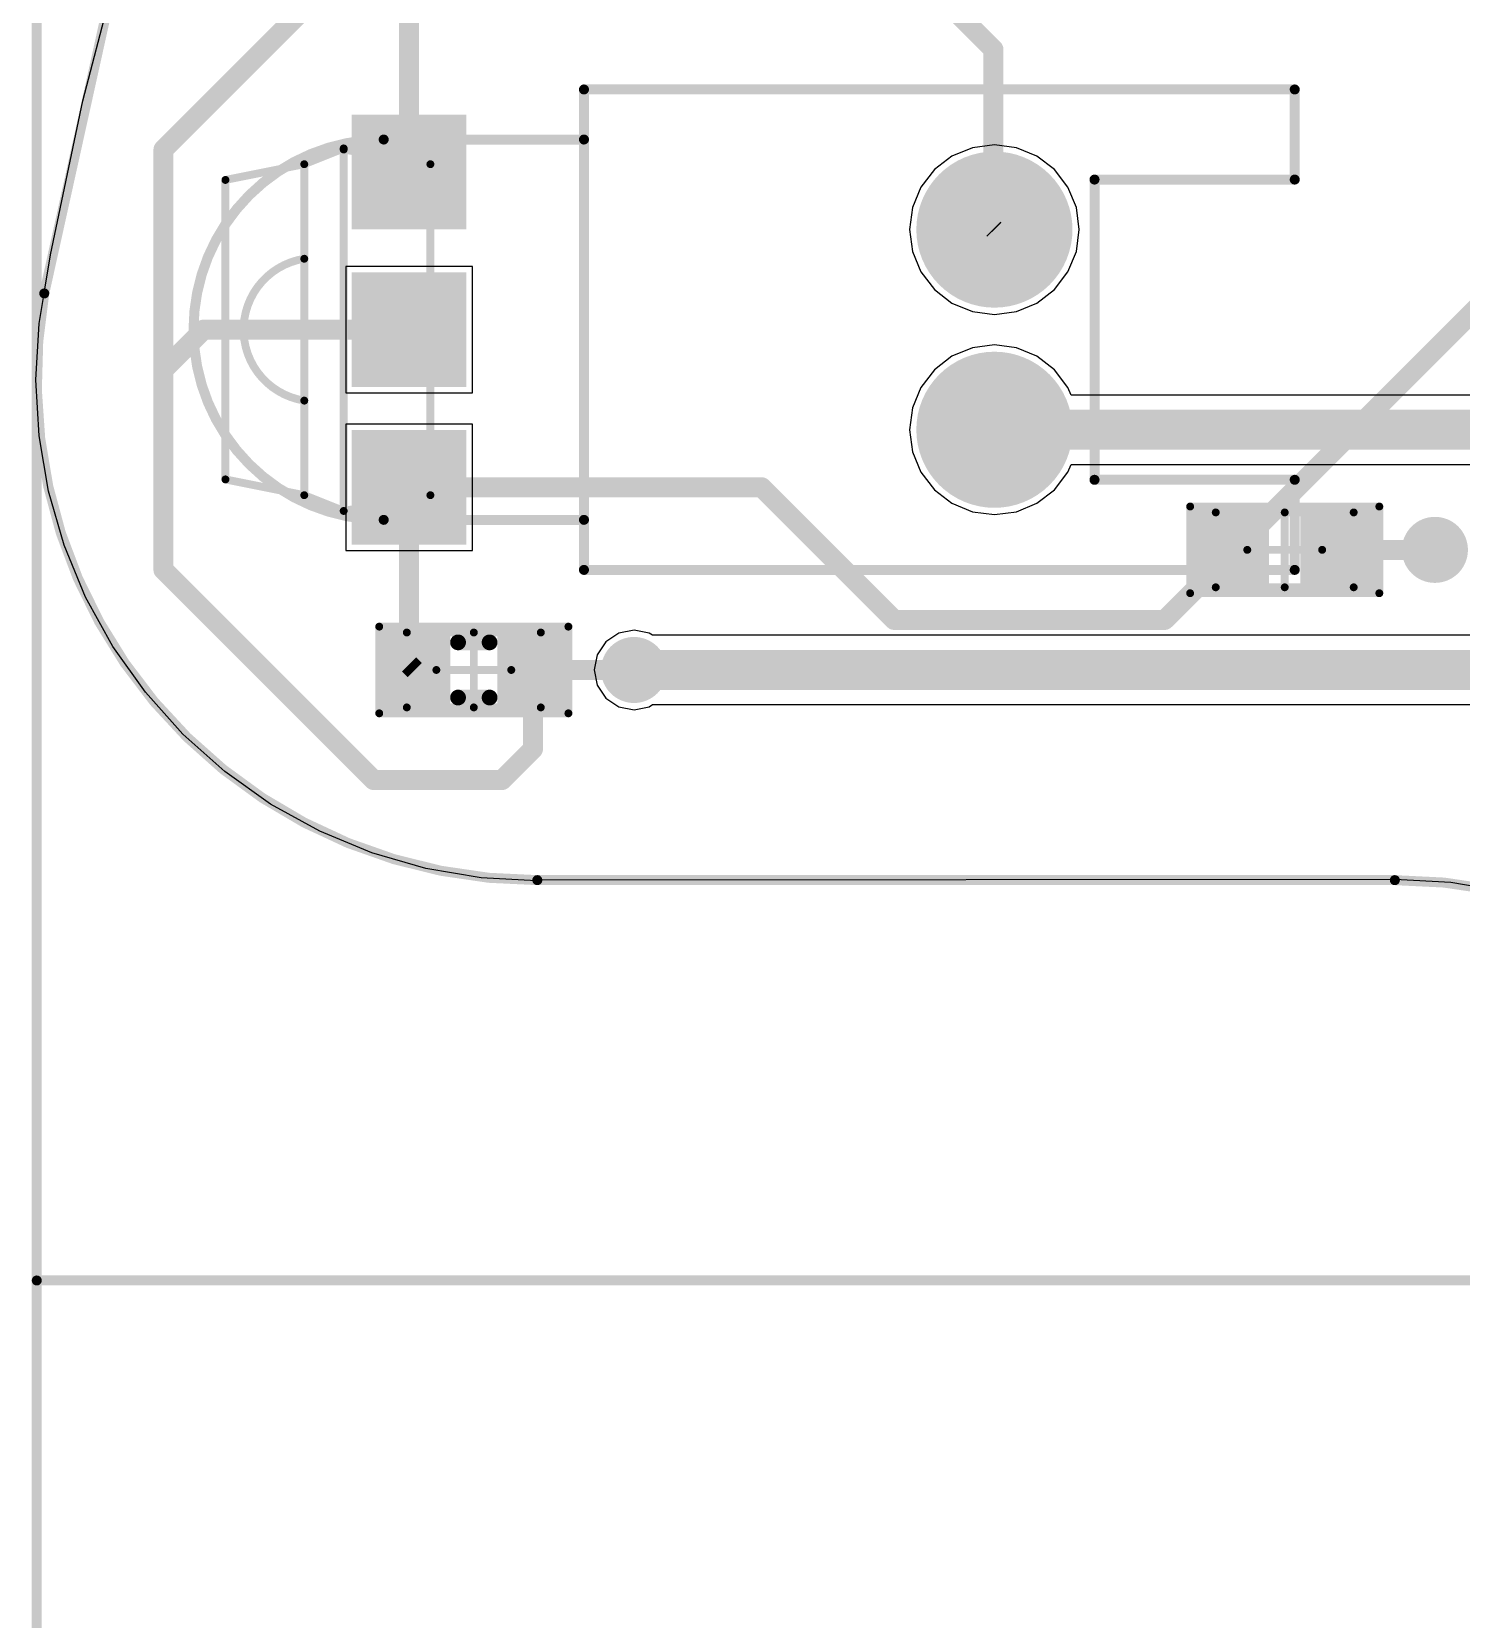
# Model space of a CAD drawing. Extents: x 6.31 to 9.67, y 3.49 to 7.65.
# Drawn here: x 6.309 to 7.023, y 5.828 to 6.621 of the extents above; entities that cross this region are included whole.
import ezdxf

# ---------------------------------------------------------------- set-up
doc = ezdxf.new("R2010")
doc.units = 0
for name, color, linetype in [('BOTTOMLAYER', 5, 'CONTINUOUS'), ('BOTTOMSOLDER', 6, 'CONTINUOUS'), ('MECHANICAL10', 56, 'CONTINUOUS'), ('MECHANICAL13', 56, 'CONTINUOUS'), ('MECHANICAL15', 56, 'CONTINUOUS'), ('MECHANICAL2', 216, 'CONTINUOUS'), ('MULTILAYER', 9, 'CONTINUOUS'), ('TOPLAYER', 1, 'CONTINUOUS'), ('TOPOVERLAY', 2, 'CONTINUOUS'), ('TOPPASTE', 8, 'CONTINUOUS'), ('TOPSOLDER', 216, 'CONTINUOUS')]:
    doc.layers.add(name, color=color, linetype=linetype)

msp = doc.modelspace()

# ---------------------------------------------------------------- linework, layer by layer
at = {"layer": 'BOTTOMLAYER'}
for p, q in [((6.3344422, 6.5864027), (6.3541885, 6.6624341)), ((6.3182283, 6.5095404), (6.3344422, 6.5864027)), ((6.7685478, 6.5587699), (6.7597743, 6.5520377)), ((6.7787648, 6.5630019), (6.7685478, 6.5587699)), ((6.789729, 6.5644454), (6.7787648, 6.5630019)), ((6.8006932, 6.5630019), (6.789729, 6.5644454)), ((6.8109102, 6.5587699), (6.8006932, 6.5630019)), ((6.8196837, 6.5520377), (6.8109102, 6.5587699)), ((6.7597743, 6.5520377), (6.7530421, 6.5432642)), ((6.8264159, 6.5432642), (6.8196837, 6.5520377)), ((6.7530421, 6.5432642), (6.7488101, 6.5330472)), ((6.8306479, 6.5330472), (6.8264159, 6.5432642)), ((6.7488101, 6.5330472), (6.7473666, 6.522083)), ((6.8320914, 6.522083), (6.8306479, 6.5330472)), ((6.7473666, 6.522083), (6.7488101, 6.5111188)), ((6.8306479, 6.5111188), (6.8320914, 6.522083)), ((6.3150871, 6.4902836), (6.3182283, 6.5095404)), ((6.5290125, 6.5036893), (6.4657999, 6.5036893)), ((6.4657999, 6.5036893), (6.4657999, 6.4404767)), ((6.5290125, 6.4404767), (6.5290125, 6.5036893)), ((6.7488101, 6.5111188), (6.7530421, 6.5009018)), ((6.8264159, 6.5009018), (6.8306479, 6.5111188)), ((6.7530421, 6.5009018), (6.7597743, 6.4921283)), ((6.8196837, 6.4921283), (6.8264159, 6.5009018)), ((6.3126233, 6.4751181), (6.3151835, 6.4901866)), ((6.3151836, 6.4901871), (6.3150871, 6.4902836)), ((6.3151835, 6.4901866), (6.3151836, 6.4901866)), ((6.3151869, 6.4901864), (6.3151836, 6.4901871)), ((6.3151836, 6.4901871), (6.3151836, 6.4901871)), ((6.3151836, 6.4901871), (6.3151836, 6.4901871)), ((6.3151836, 6.4901871), (6.3151836, 6.4901871)), ((6.3151836, 6.4901871), (6.3151836, 6.4901871)), ((6.3151836, 6.4901871), (6.3151836, 6.4901871)), ((6.3151836, 6.4901866), (6.3151836, 6.4901866)), ((6.3151836, 6.4901866), (6.3151837, 6.4901866)), ((6.3151837, 6.4901866), (6.3151837, 6.4901866)), ((6.3151837, 6.4901866), (6.3151837, 6.4901866)), ((6.3151837, 6.4901866), (6.3151837, 6.4901866)), ((6.3151837, 6.4901866), (6.3151858, 6.4901864)), ((6.3151858, 6.4901864), (6.3151868, 6.4901862)), ((6.3151868, 6.4901862), (6.3151869, 6.4901863)), ((6.3151869, 6.4901863), (6.3151869, 6.4901864)), ((6.3151869, 6.4901863), (6.3151869, 6.4901863)), ((6.3151869, 6.4901863), (6.3151869, 6.4901863)), ((6.3151869, 6.4901863), (6.3151869, 6.4901863)), ((6.3151869, 6.4901863), (6.3151869, 6.4901863)), ((6.3151869, 6.4901863), (6.3151869, 6.4901863)), ((6.7597743, 6.4921283), (6.7685478, 6.4853961)), ((6.8109102, 6.4853961), (6.8196837, 6.4921283)), ((6.7685478, 6.4853961), (6.7787648, 6.4811641)), ((6.7787648, 6.4811641), (6.789729, 6.4797206)), ((6.789729, 6.4797206), (6.8006932, 6.4811641)), ((6.8006932, 6.4811641), (6.8109102, 6.4853961)), ((6.3110489, 6.4470829), (6.3126233, 6.4751181)), ((6.789729, 6.4644454), (6.7787648, 6.4630019)), ((6.8006932, 6.4630019), (6.789729, 6.4644454)), ((6.7685478, 6.4587699), (6.7597743, 6.4520377)), ((6.7787648, 6.4630019), (6.7685478, 6.4587699)), ((6.8109102, 6.4587699), (6.8006932, 6.4630019)), ((6.8196837, 6.4520377), (6.8109102, 6.4587699)), ((6.7597743, 6.4520377), (6.7530421, 6.4432642)), ((6.8264159, 6.4432642), (6.8196837, 6.4520377)), ((6.3126233, 6.4190477), (6.3110489, 6.4470829)), ((6.4657999, 6.4404767), (6.5290125, 6.4404767)), ((6.7530421, 6.4432642), (6.7488101, 6.4330472)), ((6.8280099, 6.439416), (6.8264159, 6.4432642)), ((6.7488101, 6.4330472), (6.7473666, 6.422083)), ((7.2599412, 6.439416), (6.8280099, 6.439416)), ((6.5290125, 6.4249491), (6.4657999, 6.4249491)), ((6.4657999, 6.4249491), (6.4657999, 6.3617365)), ((6.5290125, 6.3617365), (6.5290125, 6.4249491)), ((6.3173268, 6.391365), (6.3126233, 6.4190477)), ((6.7473666, 6.422083), (6.7488101, 6.4111188)), ((6.7488101, 6.4111188), (6.7530421, 6.4009018)), ((6.7530421, 6.4009018), (6.7597743, 6.3921283)), ((6.8196837, 6.3921283), (6.8264159, 6.4009018)), ((6.8264159, 6.4009018), (6.8280099, 6.40475)), ((6.8280099, 6.40475), (7.2949412, 6.40475)), ((6.3251002, 6.364383), (6.3173268, 6.391365)), ((6.7597743, 6.3921283), (6.7685478, 6.3853961)), ((6.7685478, 6.3853961), (6.7787648, 6.3811641)), ((6.8006932, 6.3811641), (6.8109102, 6.3853961)), ((6.8109102, 6.3853961), (6.8196837, 6.3921283)), ((6.7787648, 6.3811641), (6.789729, 6.3797206)), ((6.789729, 6.3797206), (6.8006932, 6.3811641)), ((6.3358457, 6.3384411), (6.3251002, 6.364383)), ((6.4657999, 6.3617365), (6.5290125, 6.3617365)), ((6.3494282, 6.3138653), (6.3358457, 6.3384411)), ((6.6097289, 6.3219649), (6.6021204, 6.3204515)), ((6.6173374, 6.3204515), (6.6097289, 6.3219649)), ((6.365677, 6.2909649), (6.3494282, 6.3138653)), ((6.5956702, 6.3161416), (6.5913603, 6.3096914)), ((6.6021204, 6.3204515), (6.5956702, 6.3161416)), ((6.6188873, 6.3194159), (6.6173374, 6.3204515)), ((7.1447291, 6.3194159), (6.6188873, 6.3194159)), ((6.5913603, 6.3096914), (6.5898469, 6.3020829)), ((6.5898469, 6.3020829), (6.5913603, 6.2944744)), ((6.3843876, 6.2700277), (6.365677, 6.2909649)), ((6.5913603, 6.2944744), (6.5956702, 6.2880242)), ((6.5956702, 6.2880242), (6.6021204, 6.2837143)), ((6.6021204, 6.2837143), (6.6097289, 6.2822009)), ((6.6097289, 6.2822009), (6.6173374, 6.2837143)), ((6.6173374, 6.2837143), (6.6188873, 6.2847499)), ((6.6188873, 6.2847499), (7.1375495, 6.2847499)), ((6.4053248, 6.2513171), (6.3843876, 6.2700277)), ((6.4282252, 6.2350683), (6.4053248, 6.2513171)), ((6.452801, 6.2214858), (6.4282252, 6.2350683)), ((6.4787429, 6.2107403), (6.452801, 6.2214858)), ((6.5057249, 6.2029669), (6.4787429, 6.2107403)), ((6.5334076, 6.1982634), (6.5057249, 6.2029669)), ((6.5610495, 6.1967111), (6.5334076, 6.1982634)), ((6.5614428, 6.1970829), (6.5610495, 6.1967111)), ((6.561443, 6.1970829), (6.5614428, 6.1970831)), ((6.5614428, 6.1970831), (6.5614428, 6.1970829)), ((6.9897285, 6.1974768), (6.561443, 6.1970829)), ((7.0177637, 6.1959024), (6.9897285, 6.1974768)), ((7.0454464, 6.1911989), (7.0177637, 6.1959024))]:
    msp.add_line(p, q, dxfattribs=at)
for points, const_width in [([(6.772229, 6.522083, 1), (6.807229, 6.522083, 1)], 0.035), ([(6.772229, 6.422083, 1), (6.807229, 6.422083, 1)], 0.035), ([(6.784729, 6.422083, 1), (6.794729, 6.422083, 1)], 0.01), ([(7.003479, 6.362083, 1), (7.015979, 6.362083, 1)], 0.0125), ([(6.6034789, 6.3020829, 1), (6.6159789, 6.3020829, 1)], 0.0125), ([(6.6047289, 6.3020829, 1), (6.6147289, 6.3020829, 1)], 0.01)]:
    msp.add_lwpolyline(points, format="xyb", close=True, dxfattribs=dict(at, const_width=const_width))
at = {"layer": 'BOTTOMLAYER', "const_width": 0.02}
for points in [[(6.789729, 6.422083), (7.389729, 6.422083)], [(6.6097289, 6.3020829), (7.1447291, 6.3020829)]]:
    msp.add_lwpolyline(points, dxfattribs=at)
at = {"layer": 'BOTTOMLAYER'}
for points in [[(6.4727999, 6.5754295), (6.4727999, 6.5262169), (6.5220125, 6.5754295), (6.5220125, 6.5262169)], [(6.4727999, 6.4966893), (6.4727999, 6.4474767), (6.5220125, 6.4966893), (6.5220125, 6.4474767)], [(6.4727999, 6.4179491), (6.4727999, 6.3687365), (6.5220125, 6.4179491), (6.5220125, 6.3687365)]]:
    msp.add_solid(points, dxfattribs=at)
at = {"layer": 'BOTTOMSOLDER'}
for points, const_width in [([(6.770229, 6.522083, 1), (6.809229, 6.522083, 1)], 0.039), ([(6.770229, 6.422083, 1), (6.809229, 6.422083, 1)], 0.039), ([(7.001479, 6.362083, 1), (7.017979, 6.362083, 1)], 0.0165), ([(6.6014789, 6.3020829, 1), (6.6179789, 6.3020829, 1)], 0.0165)]:
    msp.add_lwpolyline(points, format="xyb", close=True, dxfattribs=dict(at, const_width=const_width))
for points in [[(6.4687999, 6.5794295), (6.4687999, 6.5222169), (6.5260125, 6.5794295), (6.5260125, 6.5222169)], [(6.4687999, 6.5006893), (6.4687999, 6.4434767), (6.5260125, 6.5006893), (6.5260125, 6.4434767)], [(6.4687999, 6.4219491), (6.4687999, 6.3647365), (6.5260125, 6.4219491), (6.5260125, 6.3647365)]]:
    msp.add_solid(points, dxfattribs=at)
at = {"layer": 'MECHANICAL10', "const_width": 0.005}
for points in [[(6.3114428, 3.4970829), (6.3114428, 7.6470829)], [(6.3114428, 5.9970829), (9.6680142, 5.9970829)]]:
    msp.add_lwpolyline(points, dxfattribs=at)
at = {"layer": 'MECHANICAL10', "const_width": 0.0025}
msp.add_lwpolyline([(6.3101928, 5.9970829, 1), (6.3126928, 5.9970829, 1)], format="xyb", close=True, dxfattribs=at)
at = {"layer": 'MECHANICAL13', "const_width": 0.003937}
for points in [[(6.9002801, 6.3433821), (6.9002801, 6.3807837)], [(6.9002801, 6.3807837), (6.9691778, 6.3807837)], [(6.9691778, 6.3433821), (6.9691778, 6.3807837)], [(6.9002801, 6.3433821), (6.9691778, 6.3433821)], [(6.4962644, 6.2833821), (6.4962644, 6.3207837)], [(6.4962644, 6.3207837), (6.5631935, 6.3207837)], [(6.5631935, 6.2833821), (6.5631935, 6.3207837)], [(6.4962644, 6.2833821), (6.5631935, 6.2833821)]]:
    msp.add_lwpolyline(points, dxfattribs=at)
at = {"layer": 'MECHANICAL13', "const_width": 0.0019685}
for points in [[(6.8992959, 6.3807837, 1), (6.9012643, 6.3807837, 1)], [(6.8992959, 6.3807837, 1), (6.9012643, 6.3807837, 1)], [(6.9681936, 6.3807837, 1), (6.970162, 6.3807837, 1)], [(6.9681936, 6.3807837, 1), (6.970162, 6.3807837, 1)], [(6.8992959, 6.3433821, 1), (6.9012643, 6.3433821, 1)], [(6.8992959, 6.3433821, 1), (6.9012643, 6.3433821, 1)], [(6.9681936, 6.3433821, 1), (6.970162, 6.3433821, 1)], [(6.9681936, 6.3433821, 1), (6.970162, 6.3433821, 1)], [(6.4952802, 6.3207837, 1), (6.4972486, 6.3207837, 1)], [(6.4952802, 6.3207837, 1), (6.4972486, 6.3207837, 1)], [(6.5622093, 6.3207837, 1), (6.5641777, 6.3207837, 1)], [(6.5622093, 6.3207837, 1), (6.5641777, 6.3207837, 1)], [(6.4952802, 6.2833821, 1), (6.4972486, 6.2833821, 1)], [(6.4952802, 6.2833821, 1), (6.4972486, 6.2833821, 1)], [(6.5622093, 6.2833821, 1), (6.5641777, 6.2833821, 1)], [(6.5622093, 6.2833821, 1), (6.5641777, 6.2833821, 1)]]:
    msp.add_lwpolyline(points, format="xyb", close=True, dxfattribs=at)
at = {"layer": 'MECHANICAL15', "const_width": 0.003937}
for points in [[(6.8874849, 6.3404294), (6.8874849, 6.3837365)], [(6.8874849, 6.3837365), (6.981973, 6.3837365)], [(6.981973, 6.3404294), (6.981973, 6.3837365)], [(6.9347289, 6.3433821), (6.9347289, 6.3807837)], [(6.9160282, 6.3620829), (6.9534297, 6.3620829)], [(6.8874849, 6.3404294), (6.981973, 6.3404294)], [(6.4824848, 6.2804294), (6.4824848, 6.3237365)], [(6.4824848, 6.3237365), (6.576973, 6.3237365)], [(6.5297289, 6.2833821), (6.5297289, 6.3207837)], [(6.576973, 6.2804294), (6.576973, 6.3237365)], [(6.5110282, 6.3020829), (6.5484297, 6.3020829)], [(6.4824848, 6.2804294), (6.576973, 6.2804294)]]:
    msp.add_lwpolyline(points, dxfattribs=at)
at = {"layer": 'MECHANICAL15', "const_width": 0.0019685}
for points in [[(6.8865007, 6.3837365, 1), (6.8884691, 6.3837365, 1)], [(6.8865007, 6.3837365, 1), (6.8884691, 6.3837365, 1)], [(6.9809888, 6.3837365, 1), (6.9829572, 6.3837365, 1)], [(6.9809888, 6.3837365, 1), (6.9829572, 6.3837365, 1)], [(6.9337447, 6.3807837, 1), (6.9357131, 6.3807837, 1)], [(6.915044, 6.3620829, 1), (6.9170124, 6.3620829, 1)], [(6.9524455, 6.3620829, 1), (6.9544139, 6.3620829, 1)], [(6.9337447, 6.3433821, 1), (6.9357131, 6.3433821, 1)], [(6.8865007, 6.3404294, 1), (6.8884691, 6.3404294, 1)], [(6.8865007, 6.3404294, 1), (6.8884691, 6.3404294, 1)], [(6.9809888, 6.3404294, 1), (6.9829572, 6.3404294, 1)], [(6.9809888, 6.3404294, 1), (6.9829572, 6.3404294, 1)], [(6.4815006, 6.3237365, 1), (6.483469, 6.3237365, 1)], [(6.4815006, 6.3237365, 1), (6.483469, 6.3237365, 1)], [(6.5287447, 6.3207837, 1), (6.5307131, 6.3207837, 1)], [(6.5759888, 6.3237365, 1), (6.5779572, 6.3237365, 1)], [(6.5759888, 6.3237365, 1), (6.5779572, 6.3237365, 1)], [(6.510044, 6.3020829, 1), (6.5120124, 6.3020829, 1)], [(6.5474455, 6.3020829, 1), (6.5494139, 6.3020829, 1)], [(6.4815006, 6.2804294, 1), (6.483469, 6.2804294, 1)], [(6.4815006, 6.2804294, 1), (6.483469, 6.2804294, 1)], [(6.5287447, 6.2833821, 1), (6.5307131, 6.2833821, 1)], [(6.5759888, 6.2804294, 1), (6.5779572, 6.2804294, 1)], [(6.5759888, 6.2804294, 1), (6.5779572, 6.2804294, 1)]]:
    msp.add_lwpolyline(points, format="xyb", close=True, dxfattribs=at)
at = {"layer": 'MECHANICAL2', "const_width": 0.005}
for points in [[(6.3151867, 6.4901863, -0.2031041842308624), (7.0354528, 7.6039795)], [(6.5614428, 6.1970829, -0.4659262620050303), (6.3151866, 6.4901863)], [(6.9897285, 6.1970829, -0.414213562372877), (7.2397285, 5.9470829)]]:
    msp.add_lwpolyline(points, format="xyb", dxfattribs=at)
at = {"layer": 'MECHANICAL2', "const_width": 0.0025}
for points in [[(6.3139366, 6.4901863, 1), (6.3164366, 6.4901863, 1)], [(6.3139367, 6.4901863, 1), (6.3164367, 6.4901863, 1)], [(6.5601928, 6.1970829, 1), (6.5626928, 6.1970829, 1)], [(6.5601928, 6.1970829, 1), (6.5626928, 6.1970829, 1)], [(6.9884785, 6.1970829, 1), (6.9909785, 6.1970829, 1)], [(6.9884785, 6.1970829, 1), (6.9909785, 6.1970829, 1)]]:
    msp.add_lwpolyline(points, format="xyb", close=True, dxfattribs=at)
at = {"layer": 'MECHANICAL2', "const_width": 0.005}
msp.add_lwpolyline([(6.5614428, 6.1970829), (6.9897285, 6.1970829)], dxfattribs=at)
at = {"layer": 'MULTILAYER'}
for points, const_width in [([(6.772229, 6.522083, 1), (6.807229, 6.522083, 1)], 0.035), ([(6.772229, 6.422083, 1), (6.807229, 6.422083, 1)], 0.035), ([(7.003479, 6.362083, 1), (7.015979, 6.362083, 1)], 0.0125), ([(6.6034789, 6.3020829, 1), (6.6159789, 6.3020829, 1)], 0.0125)]:
    msp.add_lwpolyline(points, format="xyb", close=True, dxfattribs=dict(at, const_width=const_width))
for points in [[(6.4727999, 6.5754295), (6.4727999, 6.5262169), (6.5220125, 6.5754295), (6.5220125, 6.5262169)], [(6.4727999, 6.4966893), (6.4727999, 6.4474767), (6.5220125, 6.4966893), (6.5220125, 6.4474767)], [(6.4727999, 6.4179491), (6.4727999, 6.3687365), (6.5220125, 6.4179491), (6.5220125, 6.3687365)]]:
    msp.add_solid(points, dxfattribs=at)
at = {"layer": 'TOPLAYER', "const_width": 0.01}
for points in [[(6.374729, 6.562083), (6.499729, 6.687083)], [(6.7542565, 6.6470831), (6.7892566, 6.612083)], [(6.4974062, 6.5508232), (6.4974062, 6.6297602)], [(6.874729, 6.327083), (7.169729, 6.622083)], [(6.7892566, 6.5225554), (6.7892566, 6.612083)], [(6.374729, 6.452083), (6.374729, 6.562083)], [(6.7892566, 6.5225554), (6.789729, 6.522083)], [(6.374729, 6.452083), (6.394729, 6.472083)], [(6.394729, 6.472083), (6.4974062, 6.472083)], [(6.374729, 6.352083), (6.374729, 6.452083)], [(6.4974062, 6.3933428), (6.6734692, 6.3933428)], [(6.4974062, 6.3048781), (6.4974062, 6.3933428)], [(6.6734692, 6.3933428), (6.739729, 6.327083)], [(6.962288, 6.3620829), (7.0097289, 6.3620829)], [(7.0097289, 6.3620829), (7.009729, 6.362083)], [(6.374729, 6.352083), (6.479729, 6.247083)], [(6.739729, 6.327083), (6.874729, 6.327083)], [(6.4974062, 6.3048781), (6.5002014, 6.3020829)], [(6.5592565, 6.2625555), (6.5592565, 6.3020829)], [(6.5592565, 6.3020829), (6.6097289, 6.3020829)], [(6.6097289, 6.3020829), (6.609729, 6.302083)], [(6.543784, 6.247083), (6.5592565, 6.2625555)], [(6.479729, 6.247083), (6.543784, 6.247083)]]:
    msp.add_lwpolyline(points, dxfattribs=at)
at = {"layer": 'TOPLAYER'}
for points, const_width in [([(6.7867566, 6.612083, 1), (6.7917566, 6.612083, 1)], 0.005), ([(6.7867566, 6.612083, 1), (6.7917566, 6.612083, 1)], 0.005), ([(6.372229, 6.562083, 1), (6.377229, 6.562083, 1)], 0.005), ([(6.372229, 6.562083, 1), (6.377229, 6.562083, 1)], 0.005), ([(6.4949062, 6.5508232, 1), (6.4999062, 6.5508232, 1)], 0.005), ([(6.772229, 6.522083, 1), (6.807229, 6.522083, 1)], 0.035), ([(6.7867566, 6.5225554, 1), (6.7917566, 6.5225554, 1)], 0.005), ([(6.7867566, 6.5225554, 1), (6.7917566, 6.5225554, 1)], 0.005), ([(6.787229, 6.522083, 1), (6.792229, 6.522083, 1)], 0.005), ([(6.392229, 6.472083, 1), (6.397229, 6.472083, 1)], 0.005), ([(6.392229, 6.472083, 1), (6.397229, 6.472083, 1)], 0.005), ([(6.4949062, 6.472083, 1), (6.4999062, 6.472083, 1)], 0.005), ([(6.372229, 6.452083, 1), (6.377229, 6.452083, 1)], 0.005), ([(6.372229, 6.452083, 1), (6.377229, 6.452083, 1)], 0.005), ([(6.372229, 6.452083, 1), (6.377229, 6.452083, 1)], 0.005), ([(6.772229, 6.422083, 1), (6.807229, 6.422083, 1)], 0.035), ([(6.4949062, 6.3933428, 1), (6.4999062, 6.3933428, 1)], 0.005), ([(6.4949062, 6.3933428, 1), (6.4999062, 6.3933428, 1)], 0.005), ([(6.6709692, 6.3933428, 1), (6.6759692, 6.3933428, 1)], 0.005), ([(6.6709692, 6.3933428, 1), (6.6759692, 6.3933428, 1)], 0.005), ([(7.003479, 6.362083, 1), (7.015979, 6.362083, 1)], 0.0125), ([(6.959788, 6.3620829, 1), (6.964788, 6.3620829, 1)], 0.005), ([(7.0072289, 6.3620829, 1), (7.0122289, 6.3620829, 1)], 0.005), ([(7.0072289, 6.3620829, 1), (7.0122289, 6.3620829, 1)], 0.005), ([(7.007229, 6.362083, 1), (7.012229, 6.362083, 1)], 0.005), ([(6.372229, 6.352083, 1), (6.377229, 6.352083, 1)], 0.005), ([(6.372229, 6.352083, 1), (6.377229, 6.352083, 1)], 0.005), ([(6.737229, 6.327083, 1), (6.742229, 6.327083, 1)], 0.005), ([(6.737229, 6.327083, 1), (6.742229, 6.327083, 1)], 0.005), ([(6.872229, 6.327083, 1), (6.877229, 6.327083, 1)], 0.005), ([(6.872229, 6.327083, 1), (6.877229, 6.327083, 1)], 0.005), ([(6.6034789, 6.3020829, 1), (6.6159789, 6.3020829, 1)], 0.0125), ([(6.4949062, 6.3048781, 1), (6.4999062, 6.3048781, 1)], 0.005), ([(6.4949062, 6.3048781, 1), (6.4999062, 6.3048781, 1)], 0.005), ([(6.4977014, 6.3020829, 1), (6.5027014, 6.3020829, 1)], 0.005), ([(6.5567565, 6.3020829, 1), (6.5617565, 6.3020829, 1)], 0.005), ([(6.5567565, 6.3020829, 1), (6.5617565, 6.3020829, 1)], 0.005), ([(6.6072289, 6.3020829, 1), (6.6122289, 6.3020829, 1)], 0.005), ([(6.6072289, 6.3020829, 1), (6.6122289, 6.3020829, 1)], 0.005), ([(6.607229, 6.302083, 1), (6.612229, 6.302083, 1)], 0.005), ([(6.5567565, 6.2625555, 1), (6.5617565, 6.2625555, 1)], 0.005), ([(6.5567565, 6.2625555, 1), (6.5617565, 6.2625555, 1)], 0.005), ([(6.477229, 6.247083, 1), (6.482229, 6.247083, 1)], 0.005), ([(6.477229, 6.247083, 1), (6.482229, 6.247083, 1)], 0.005), ([(6.541284, 6.247083, 1), (6.546284, 6.247083, 1)], 0.005), ([(6.541284, 6.247083, 1), (6.546284, 6.247083, 1)], 0.005)]:
    msp.add_lwpolyline(points, format="xyb", close=True, dxfattribs=dict(at, const_width=const_width))
for points in [[(6.4727999, 6.5754295), (6.4727999, 6.5262169), (6.5220125, 6.5754295), (6.5220125, 6.5262169)], [(6.4727999, 6.4966893), (6.4727999, 6.4474767), (6.5220125, 6.4966893), (6.5220125, 6.4474767)], [(6.4727999, 6.4179491), (6.4727999, 6.3687365), (6.5220125, 6.4179491), (6.5220125, 6.3687365)], [(6.8914219, 6.3797994), (6.8914219, 6.3443664), (6.9229179, 6.3797994), (6.9229179, 6.3443664)], [(6.94654, 6.3797994), (6.94654, 6.3443664), (6.978036, 6.3797994), (6.978036, 6.3443664)], [(6.4864219, 6.3197994), (6.4864219, 6.2843664), (6.5139809, 6.3197994), (6.5139809, 6.2843664)], [(6.545477, 6.3197994), (6.545477, 6.2843664), (6.573036, 6.3197994), (6.573036, 6.2843664)]]:
    msp.add_solid(points, dxfattribs=at)
at = {"layer": 'TOPOVERLAY'}
for points, const_width in [([(6.584729, 6.592083), (6.939729, 6.592083)], 0.005), ([(6.584729, 6.352083), (6.584729, 6.592083)], 0.005), ([(6.939729, 6.547083), (6.939729, 6.592083)], 0.005), ([(6.484729, 6.567083), (6.584729, 6.567083)], 0.005), ([(6.445044, 6.5547602), (6.464729, 6.5626342)], 0.003937), ([(6.464729, 6.3815318), (6.464729, 6.5626342)], 0.003937), ([(6.464729, 6.562083), (6.5080361, 6.5547602)], 0.003937), ([(6.4056739, 6.5468861), (6.445044, 6.5547602)], 0.003937), ([(6.445044, 6.3894058), (6.445044, 6.5547602)], 0.003937), ([(6.5080361, 6.3894058), (6.5080361, 6.5547602)], 0.003937), ([(6.4056739, 6.3972799), (6.4056739, 6.5468861)], 0.003937), ([(6.839729, 6.547083), (6.939729, 6.547083)], 0.005), ([(6.839729, 6.397083), (6.839729, 6.547083)], 0.005), ([(6.4056739, 6.3972799), (6.445044, 6.3894058)], 0.003937), ([(6.839729, 6.397083), (6.939729, 6.397083)], 0.005), ([(6.939729, 6.352083), (6.939729, 6.397083)], 0.005), ([(6.445044, 6.3894058), (6.464729, 6.3815318)], 0.003937), ([(6.464729, 6.3815318), (6.5080361, 6.3894058)], 0.003937), ([(6.484729, 6.377083), (6.584729, 6.377083)], 0.005), ([(6.584729, 6.352083), (6.939729, 6.352083)], 0.005), ([(6.5218549, 6.3158625), (6.537603, 6.3158625)], 0.007874), ([(6.5218549, 6.2883034), (6.537603, 6.2883034)], 0.007874)]:
    msp.add_lwpolyline(points, dxfattribs=dict(at, const_width=const_width))
for points, const_width in [([(6.583479, 6.592083, 1), (6.585979, 6.592083, 1)], 0.0025), ([(6.583479, 6.592083, 1), (6.585979, 6.592083, 1)], 0.0025), ([(6.938479, 6.592083, 1), (6.940979, 6.592083, 1)], 0.0025), ([(6.938479, 6.592083, 1), (6.940979, 6.592083, 1)], 0.0025), ([(6.483479, 6.567083, 1), (6.485979, 6.567083, 1)], 0.0025), ([(6.483479, 6.567083, 1), (6.485979, 6.567083, 1)], 0.0025), ([(6.583479, 6.567083, 1), (6.585979, 6.567083, 1)], 0.0025), ([(6.4637448, 6.5626342, 1), (6.4657132, 6.5626342, 1)], 0.0019685), ([(6.4637448, 6.5626342, 1), (6.4657132, 6.5626342, 1)], 0.0019685), ([(6.4637448, 6.562083, 1), (6.4657132, 6.562083, 1)], 0.0019685), ([(6.4440598, 6.5547602, 1), (6.4460282, 6.5547602, 1)], 0.0019685), ([(6.4440598, 6.5547602, 1), (6.4460282, 6.5547602, 1)], 0.0019685), ([(6.4440598, 6.5547602, 1), (6.4460282, 6.5547602, 1)], 0.0019685), ([(6.5070519, 6.5547602, 1), (6.5090203, 6.5547602, 1)], 0.0019685), ([(6.5070519, 6.5547602, 1), (6.5090203, 6.5547602, 1)], 0.0019685), ([(6.4046897, 6.5468861, 1), (6.4066581, 6.5468861, 1)], 0.0019685), ([(6.4046897, 6.5468861, 1), (6.4066581, 6.5468861, 1)], 0.0019685), ([(6.838479, 6.547083, 1), (6.840979, 6.547083, 1)], 0.0025), ([(6.838479, 6.547083, 1), (6.840979, 6.547083, 1)], 0.0025), ([(6.938479, 6.547083, 1), (6.940979, 6.547083, 1)], 0.0025), ([(6.938479, 6.547083, 1), (6.940979, 6.547083, 1)], 0.0025), ([(6.4440598, 6.5075161, 1), (6.4460282, 6.5075161, 1)], 0.0019685), ([(6.4440598, 6.4366499, 1), (6.4460282, 6.4366499, 1)], 0.0019685), ([(6.4046897, 6.3972799, 1), (6.4066581, 6.3972799, 1)], 0.0019685), ([(6.4046897, 6.3972799, 1), (6.4066581, 6.3972799, 1)], 0.0019685), ([(6.838479, 6.397083, 1), (6.840979, 6.397083, 1)], 0.0025), ([(6.838479, 6.397083, 1), (6.840979, 6.397083, 1)], 0.0025), ([(6.938479, 6.397083, 1), (6.940979, 6.397083, 1)], 0.0025), ([(6.938479, 6.397083, 1), (6.940979, 6.397083, 1)], 0.0025), ([(6.4440598, 6.3894058, 1), (6.4460282, 6.3894058, 1)], 0.0019685), ([(6.4440598, 6.3894058, 1), (6.4460282, 6.3894058, 1)], 0.0019685), ([(6.4440598, 6.3894058, 1), (6.4460282, 6.3894058, 1)], 0.0019685), ([(6.5070519, 6.3894058, 1), (6.5090203, 6.3894058, 1)], 0.0019685), ([(6.5070519, 6.3894058, 1), (6.5090203, 6.3894058, 1)], 0.0019685), ([(6.4637448, 6.3815318, 1), (6.4657132, 6.3815318, 1)], 0.0019685), ([(6.4637448, 6.3815318, 1), (6.4657132, 6.3815318, 1)], 0.0019685), ([(6.4637448, 6.3815318, 1), (6.4657132, 6.3815318, 1)], 0.0019685), ([(6.483479, 6.377083, 1), (6.485979, 6.377083, 1)], 0.0025), ([(6.483479, 6.377083, 1), (6.485979, 6.377083, 1)], 0.0025), ([(6.583479, 6.377083, 1), (6.585979, 6.377083, 1)], 0.0025), ([(6.583479, 6.352083, 1), (6.585979, 6.352083, 1)], 0.0025), ([(6.583479, 6.352083, 1), (6.585979, 6.352083, 1)], 0.0025), ([(6.938479, 6.352083, 1), (6.940979, 6.352083, 1)], 0.0025), ([(6.938479, 6.352083, 1), (6.940979, 6.352083, 1)], 0.0025), ([(6.5198864, 6.3158625, 1), (6.5238234, 6.3158625, 1)], 0.003937), ([(6.5356345, 6.3158625, 1), (6.5395715, 6.3158625, 1)], 0.003937), ([(6.5198864, 6.2883034, 1), (6.5238234, 6.2883034, 1)], 0.003937), ([(6.5356345, 6.2883034, 1), (6.5395715, 6.2883034, 1)], 0.003937)]:
    msp.add_lwpolyline(points, format="xyb", close=True, dxfattribs=dict(at, const_width=const_width))
for points, const_width in [([(6.484729, 6.377083, -0.9999999999992556), (6.484729, 6.567083)], 0.005), ([(6.445044, 6.4366499, -0.855555963209994), (6.445044, 6.5075161)], 0.003937)]:
    msp.add_lwpolyline(points, format="xyb", dxfattribs=dict(at, const_width=const_width))
at = {"layer": 'TOPPASTE'}
for points in [[(6.8914219, 6.3797994), (6.8914219, 6.3443664), (6.9229179, 6.3797994), (6.9229179, 6.3443664)], [(6.94654, 6.3797994), (6.94654, 6.3443664), (6.978036, 6.3797994), (6.978036, 6.3443664)], [(6.4864219, 6.3197994), (6.4864219, 6.2843664), (6.5139809, 6.3197994), (6.5139809, 6.2843664)], [(6.545477, 6.3197994), (6.545477, 6.2843664), (6.573036, 6.3197994), (6.573036, 6.2843664)]]:
    msp.add_solid(points, dxfattribs=at)
at = {"layer": 'TOPSOLDER'}
for points, const_width in [([(6.770229, 6.522083, 1), (6.809229, 6.522083, 1)], 0.039), ([(6.770229, 6.422083, 1), (6.809229, 6.422083, 1)], 0.039), ([(7.001479, 6.362083, 1), (7.017979, 6.362083, 1)], 0.0165), ([(6.6014789, 6.3020829, 1), (6.6179789, 6.3020829, 1)], 0.0165)]:
    msp.add_lwpolyline(points, format="xyb", close=True, dxfattribs=dict(at, const_width=const_width))
for points in [[(6.4687999, 6.5794295), (6.4687999, 6.5222169), (6.5260125, 6.5794295), (6.5260125, 6.5222169)], [(6.4687999, 6.5006893), (6.4687999, 6.4434767), (6.5260125, 6.5006893), (6.5260125, 6.4434767)], [(6.4687999, 6.4219491), (6.4687999, 6.3647365), (6.5260125, 6.4219491), (6.5260125, 6.3647365)], [(6.8874219, 6.3837994), (6.8874219, 6.3403664), (6.9269179, 6.3837994), (6.9269179, 6.3403664)], [(6.94254, 6.3837994), (6.94254, 6.3403664), (6.982036, 6.3837994), (6.982036, 6.3403664)], [(6.4824219, 6.3237994), (6.4824219, 6.2803664), (6.5179809, 6.3237994), (6.5179809, 6.2803664)], [(6.541477, 6.3237994), (6.541477, 6.2803664), (6.577036, 6.3237994), (6.577036, 6.2803664)]]:
    msp.add_solid(points, dxfattribs=at)

doc.saveas('drawing.dxf')
